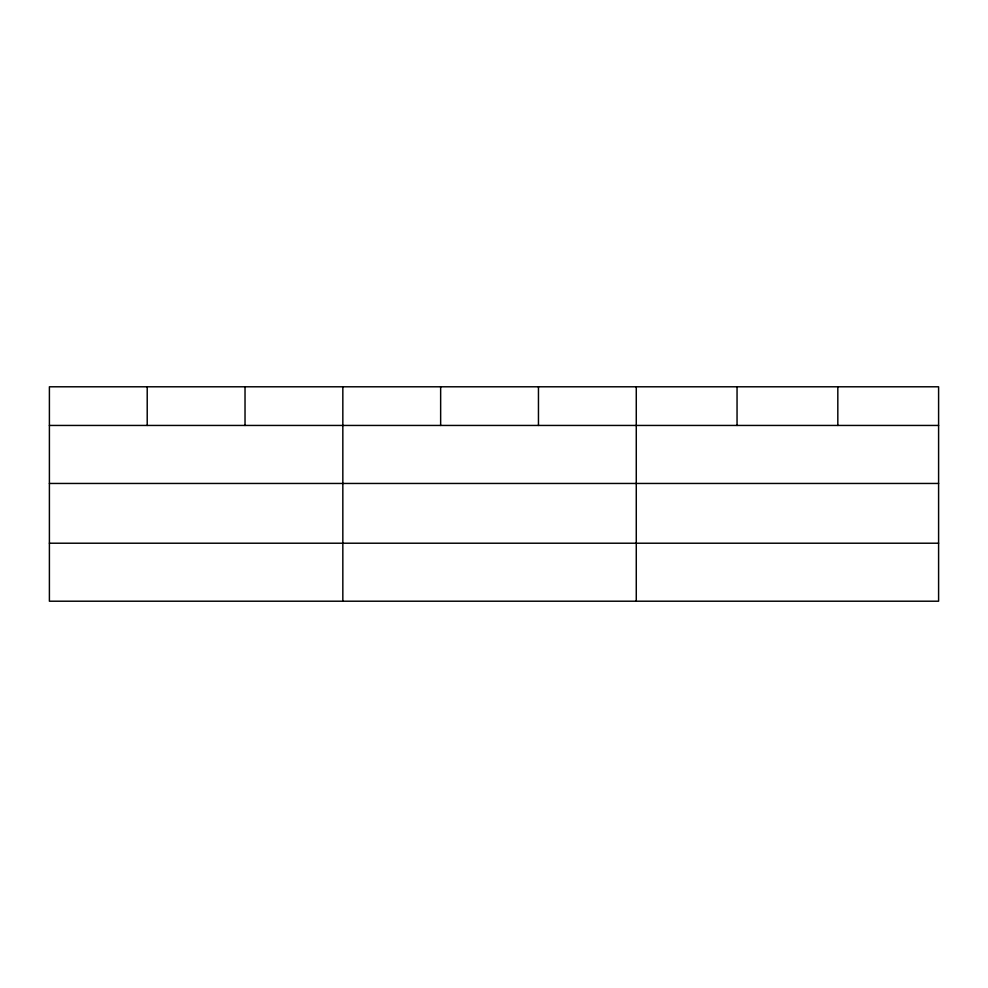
<?xml version="1.0" encoding="UTF-8"?>
<svg xmlns="http://www.w3.org/2000/svg" width="988" height="988" viewBox="0 0 988 988"><rect width="100%" height="100%" fill="white"/><g stroke="black" fill="none" stroke-linecap="round" stroke-linejoin="round"><path stroke-width="1.48" d="M938.6 483.453L938.6 386.79L49.4 386.79L49.4 601.21L938.6 601.21L938.6 483.453L49.4 483.453M49.4 425.445L938.6 425.445M49.4 543.215L938.6 543.215M837.824 386.79L837.824 425.445M737.048 386.79L737.048 425.445M636.272 386.79L636.272 601.21M538.46 386.79L538.46 425.445M440.648 386.79L440.648 425.445M342.836 386.79L342.836 601.21M245.024 386.79L245.024 425.445M147.212 386.79L147.212 425.445"/></g></svg>
